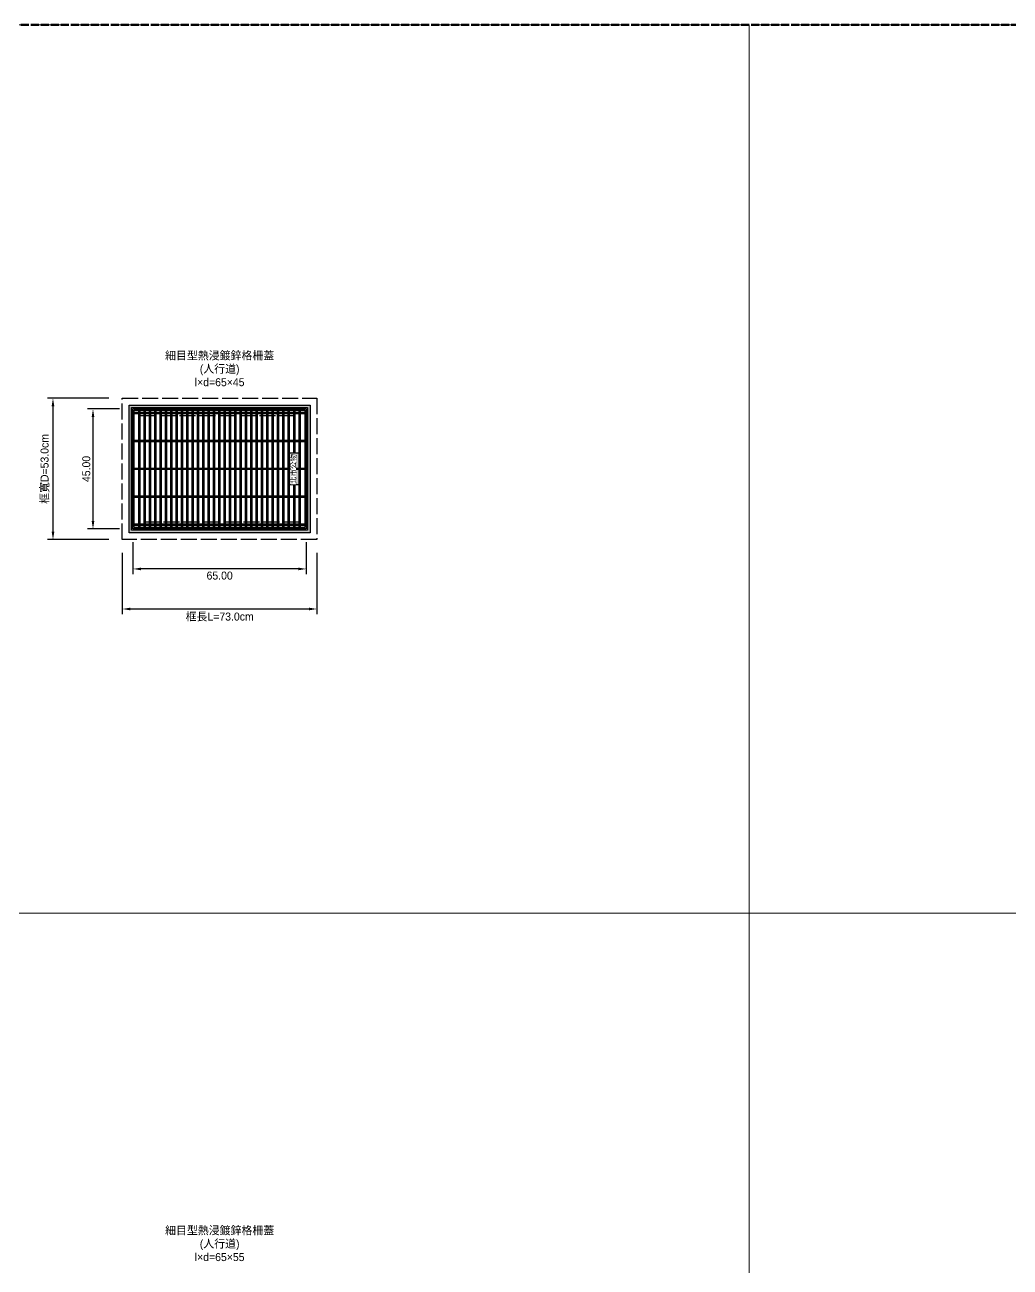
# Model space of a CAD drawing. Extents: x -6810 to 5075, y -2187 to 1200.
# Drawn here: x 1453.4 to 1822.9, y -465.8 to 0 of the extents above; entities that cross this region are included whole.
import ezdxf

# ---------------------------------------------------------------- set-up
doc = ezdxf.new("R2010")
doc.units = 0
doc.header["$MEASUREMENT"] = 0
doc.linetypes.add('ACAD_ISO02W100', pattern=[15, 12, -3])
doc.layers.add('一、3.基本-變更', color=1, linetype='Continuous', lineweight=50)
doc.layers.add('二、6.繪圖-其他施作項目', color=35, linetype='Continuous', lineweight=30)
doc.layers.add('一、4.基本-隱藏', color=9, linetype='ACAD_ISO02W100', lineweight=20, plot=False)
doc.layers.add('三、3.文字-註解文字', color=2, linetype='Continuous')
doc.styles.get("Standard").update_dxf_attribs({"font": 'kaiu.ttf', "height": 2})
doc.styles.add('註解文字', font='MS PGothic.ttf', dxfattribs={"height": 3})
doc.dimstyles.new('註解文字', dxfattribs={"dimtxt": 3, "dimasz": 3, "dimexe": 2, "dimexo": 5, "dimgap": 1, "dimtad": 2, "dimzin": 0, "dimdsep": 46, "dimtxsty": '註解文字', "dimcen": 0.1, "dimclrd": 144, "dimclre": 144, "dimclrt": 256, "dimadec": 0, "dimazin": 0, "dimtfac": 1, "dimtofl": 0, "dimtmove": 0, "dimatfit": 3, "dimfxl": 15, "dimtolj": 1, "dimtzin": 0, "dimlwd": -1, "dimlwe": -1, "dimarcsym": 1})

# ---------------------------------------------------------------- blocks, each defined once
blk = doc.blocks.new('*D16')
at = {"layer": 'Defpoints', "color": 0, "transparency": 16777216}
for p in [(1494, -144), (1479, -189), (1494, -189)]:
    blk.add_point(p, dxfattribs=at)
at = {"layer": '三、3.文字-註解文字', "color": 144, "transparency": 16777216}
for p, q in [((1489, -144), (1477, -144)), ((1479, -147), (1479, -186)), ((1489, -189), (1477, -189))]:
    blk.add_line(p, q, dxfattribs=at)
for points in [[(1478.5, -147), (1479.5, -147), (1479, -144)], [(1478.5, -186), (1479.5, -186), (1479, -189)]]:
    blk.add_solid(points, dxfattribs=at)
at = {"layer": '三、3.文字-註解文字', "transparency": 16777216, "insert": (1476.5, -166.5), "char_height": 3, "attachment_point": 5, "rotation": 90, "style": '註解文字'}
blk.add_mtext('\\A1;45.00', dxfattribs=at)
blk = doc.blocks.new('*D17')
at = {"layer": 'Defpoints', "color": 0, "transparency": 16777216}
for p in [(1494, -189), (1559, -189), (1494, -204)]:
    blk.add_point(p, dxfattribs=at)
at = {"layer": '三、3.文字-註解文字', "color": 144, "transparency": 16777216}
for p, q in [((1494, -194), (1494, -206)), ((1559, -194), (1559, -206)), ((1556, -204), (1497, -204))]:
    blk.add_line(p, q, dxfattribs=at)
for points in [[(1497, -203.5), (1497, -204.5), (1494, -204)], [(1556, -203.5), (1556, -204.5), (1559, -204)]]:
    blk.add_solid(points, dxfattribs=at)
at = {"layer": '三、3.文字-註解文字', "transparency": 16777216, "insert": (1526.5, -206.5), "char_height": 3, "attachment_point": 5, "style": '註解文字'}
blk.add_mtext('\\A1;65.00', dxfattribs=at)
blk = doc.blocks.new('*D25')
at = {"layer": 'Defpoints', "color": 0, "transparency": 16777216}
for p in [(1490, -140), (1464, -193), (1490, -193)]:
    blk.add_point(p, dxfattribs=at)
at = {"layer": '三、3.文字-註解文字', "color": 144, "transparency": 16777216}
for p, q in [((1485, -140), (1462, -140)), ((1464, -143), (1464, -190)), ((1485, -193), (1462, -193))]:
    blk.add_line(p, q, dxfattribs=at)
for points in [[(1463.5, -143), (1464.5, -143), (1464, -140)], [(1463.5, -190), (1464.5, -190), (1464, -193)]]:
    blk.add_solid(points, dxfattribs=at)
at = {"layer": '三、3.文字-註解文字', "transparency": 16777216, "insert": (1461.01, -166.5), "char_height": 3, "attachment_point": 5, "rotation": 90, "style": '註解文字'}
blk.add_mtext('\\A1;框寬D=53.0cm', dxfattribs=at)
blk = doc.blocks.new('*D26')
at = {"layer": 'Defpoints', "color": 0, "transparency": 16777216}
for p in [(1490, -193), (1563, -193), (1563, -219)]:
    blk.add_point(p, dxfattribs=at)
at = {"layer": '三、3.文字-註解文字', "color": 144, "transparency": 16777216}
for p, q in [((1490, -198), (1490, -221)), ((1563, -198), (1563, -221)), ((1493, -219), (1560, -219))]:
    blk.add_line(p, q, dxfattribs=at)
for points in [[(1493, -218.5), (1493, -219.5), (1490, -219)], [(1560, -218.5), (1560, -219.5), (1563, -219)]]:
    blk.add_solid(points, dxfattribs=at)
at = {"layer": '三、3.文字-註解文字', "transparency": 16777216, "insert": (1526.5, -222.02), "char_height": 3, "attachment_point": 5, "style": '註解文字'}
blk.add_mtext('\\A1;框長L=73.0cm', dxfattribs=at)

msp = doc.modelspace()

# ---------------------------------------------------------------- hatches: boundary and pattern name
at = {"layer": '二、6.繪圖-其他施作項目'}
h = msp.add_hatch(color=256, dxfattribs=at)
h.dxf.hatch_style = 1
h.paths.add_polyline_path([(1556.25, -160.5), (1552.25, -160.5), (1552.25, -172.5), (1556.25, -172.5)])

# ---------------------------------------------------------------- linework, layer by layer
at = {"layer": '一、4.基本-隱藏'}
for points in [[(1725, -333), (2475, -333), (2475, 0), (1725, 0)], [(975, -666), (1725, -666), (1725, -333), (975, -333)], [(1725, -666), (2475, -666), (2475, -333), (1725, -333)]]:
    msp.add_lwpolyline(points, close=True, dxfattribs=at)
at = {"layer": '二、6.繪圖-其他施作項目'}
for points in [[(1494, -144), (1559, -144), (1559, -189), (1494, -189)], [(1552.25, -172.5), (1552.25, -160.5), (1556.25, -160.5), (1556.25, -172.5)]]:
    msp.add_lwpolyline(points, close=True, dxfattribs=at)
for points in [[(1494.5, -144.5), (1558.5, -144.5)], [(1494.5, -188.5), (1494.5, -144.5)], [(1494.5, -145.25), (1558.5, -145.25)], [(1494.5, -145.75), (1558.5, -145.75)], [(1496.25, -145.25), (1496.25, -144.5)], [(1496.25, -155.75), (1496.25, -145.75)], [(1496.75, -145.25), (1496.75, -144.5)], [(1496.75, -155.75), (1496.75, -145.75)], [(1498.25, -145.25), (1498.25, -144.5)], [(1498.25, -155.75), (1498.25, -145.75)], [(1498.75, -145.25), (1498.75, -144.5)], [(1498.75, -155.75), (1498.75, -145.75)], [(1500.25, -145.25), (1500.25, -144.5)], [(1500.25, -155.75), (1500.25, -145.75)], [(1500.75, -145.25), (1500.75, -144.5)], [(1500.75, -155.75), (1500.75, -145.75)], [(1502.25, -145.25), (1502.25, -144.5)], [(1502.25, -155.75), (1502.25, -145.75)], [(1502.75, -145.25), (1502.75, -144.5)], [(1502.75, -155.75), (1502.75, -145.75)], [(1504.25, -145.25), (1504.25, -144.5)], [(1504.25, -155.75), (1504.25, -145.75)], [(1504.75, -145.25), (1504.75, -144.5)], [(1504.75, -155.75), (1504.75, -145.75)], [(1506.25, -145.25), (1506.25, -144.5)], [(1506.25, -155.75), (1506.25, -145.75)], [(1506.75, -145.25), (1506.75, -144.5)], [(1506.75, -155.75), (1506.75, -145.75)], [(1508.25, -145.25), (1508.25, -144.5)], [(1508.25, -155.75), (1508.25, -145.75)], [(1508.75, -145.25), (1508.75, -144.5)], [(1508.75, -155.75), (1508.75, -145.75)], [(1510.25, -145.25), (1510.25, -144.5)], [(1510.25, -155.75), (1510.25, -145.75)], [(1510.75, -145.25), (1510.75, -144.5)], [(1510.75, -155.75), (1510.75, -145.75)], [(1512.25, -145.25), (1512.25, -144.5)], [(1512.25, -155.75), (1512.25, -145.75)], [(1512.75, -145.25), (1512.75, -144.5)], [(1512.75, -155.75), (1512.75, -145.75)], [(1514.25, -145.25), (1514.25, -144.5)], [(1514.25, -155.75), (1514.25, -145.75)], [(1514.75, -145.25), (1514.75, -144.5)], [(1514.75, -155.75), (1514.75, -145.75)], [(1516.25, -145.25), (1516.25, -144.5)], [(1516.25, -155.75), (1516.25, -145.75)], [(1516.75, -145.25), (1516.75, -144.5)], [(1516.75, -155.75), (1516.75, -145.75)], [(1518.25, -145.25), (1518.25, -144.5)], [(1518.25, -155.75), (1518.25, -145.75)], [(1518.75, -145.25), (1518.75, -144.5)], [(1518.75, -155.75), (1518.75, -145.75)], [(1520.25, -145.25), (1520.25, -144.5)], [(1520.25, -155.75), (1520.25, -145.75)], [(1520.75, -145.25), (1520.75, -144.5)], [(1520.75, -155.75), (1520.75, -145.75)], [(1522.25, -145.25), (1522.25, -144.5)], [(1522.25, -155.75), (1522.25, -145.75)], [(1522.75, -145.25), (1522.75, -144.5)], [(1522.75, -155.75), (1522.75, -145.75)], [(1524.25, -145.25), (1524.25, -144.5)], [(1524.25, -155.75), (1524.25, -145.75)], [(1524.75, -145.25), (1524.75, -144.5)], [(1524.75, -155.75), (1524.75, -145.75)], [(1526.25, -145.25), (1526.25, -144.5)], [(1526.25, -155.75), (1526.25, -145.75)], [(1526.75, -145.25), (1526.75, -144.5)], [(1526.75, -155.75), (1526.75, -145.75)], [(1528.25, -145.25), (1528.25, -144.5)], [(1528.25, -155.75), (1528.25, -145.75)], [(1528.75, -145.25), (1528.75, -144.5)], [(1528.75, -155.75), (1528.75, -145.75)], [(1530.25, -145.25), (1530.25, -144.5)], [(1530.25, -155.75), (1530.25, -145.75)], [(1530.75, -145.25), (1530.75, -144.5)], [(1530.75, -155.75), (1530.75, -145.75)], [(1532.25, -145.25), (1532.25, -144.5)], [(1532.25, -155.75), (1532.25, -145.75)], [(1532.75, -145.25), (1532.75, -144.5)], [(1532.75, -155.75), (1532.75, -145.75)], [(1534.25, -145.25), (1534.25, -144.5)], [(1534.25, -155.75), (1534.25, -145.75)], [(1534.75, -145.25), (1534.75, -144.5)], [(1534.75, -155.75), (1534.75, -145.75)], [(1536.25, -145.25), (1536.25, -144.5)], [(1536.25, -155.75), (1536.25, -145.75)], [(1536.75, -145.25), (1536.75, -144.5)], [(1536.75, -155.75), (1536.75, -145.75)], [(1538.25, -145.25), (1538.25, -144.5)], [(1538.25, -155.75), (1538.25, -145.75)], [(1538.75, -145.25), (1538.75, -144.5)], [(1538.75, -155.75), (1538.75, -145.75)], [(1540.25, -145.25), (1540.25, -144.5)], [(1540.25, -155.75), (1540.25, -145.75)], [(1540.75, -145.25), (1540.75, -144.5)], [(1540.75, -155.75), (1540.75, -145.75)], [(1542.25, -145.25), (1542.25, -144.5)], [(1542.25, -155.75), (1542.25, -145.75)], [(1542.75, -145.25), (1542.75, -144.5)], [(1542.75, -155.75), (1542.75, -145.75)], [(1544.25, -145.25), (1544.25, -144.5)], [(1544.25, -155.75), (1544.25, -145.75)], [(1544.75, -145.25), (1544.75, -144.5)], [(1544.75, -155.75), (1544.75, -145.75)], [(1546.25, -145.25), (1546.25, -144.5)], [(1546.25, -155.75), (1546.25, -145.75)], [(1546.75, -145.25), (1546.75, -144.5)], [(1546.75, -155.75), (1546.75, -145.75)], [(1548.25, -145.25), (1548.25, -144.5)], [(1548.25, -155.75), (1548.25, -145.75)], [(1548.75, -145.25), (1548.75, -144.5)], [(1548.75, -155.75), (1548.75, -145.75)], [(1550.25, -145.25), (1550.25, -144.5)], [(1550.25, -155.75), (1550.25, -145.75)], [(1550.75, -145.25), (1550.75, -144.5)], [(1550.75, -155.75), (1550.75, -145.75)], [(1552.25, -145.25), (1552.25, -144.5)], [(1552.25, -155.75), (1552.25, -145.75)], [(1552.75, -145.25), (1552.75, -144.5)], [(1552.75, -155.75), (1552.75, -145.75)], [(1554.25, -144.5), (1554.25, -145.25)], [(1554.25, -145.75), (1554.25, -155.75)], [(1554.75, -144.5), (1554.75, -145.25)], [(1554.75, -145.75), (1554.75, -155.75)], [(1556.25, -144.5), (1556.25, -145.25)], [(1556.25, -145.75), (1556.25, -155.75)], [(1556.75, -144.5), (1556.75, -145.25)], [(1556.75, -145.75), (1556.75, -155.75)], [(1558.5, -144.5), (1558.5, -188.5)], [(1494.5, -155.75), (1558.5, -155.75)], [(1494.5, -156.25), (1558.5, -156.25)], [(1496.25, -166.25), (1496.25, -156.25)], [(1496.75, -166.25), (1496.75, -156.25)], [(1498.25, -166.25), (1498.25, -156.25)], [(1498.75, -166.25), (1498.75, -156.25)], [(1500.25, -166.25), (1500.25, -156.25)], [(1500.75, -166.25), (1500.75, -156.25)], [(1502.25, -166.25), (1502.25, -156.25)], [(1502.75, -166.25), (1502.75, -156.25)], [(1504.25, -166.25), (1504.25, -156.25)], [(1504.75, -166.25), (1504.75, -156.25)], [(1506.25, -166.25), (1506.25, -156.25)], [(1506.75, -166.25), (1506.75, -156.25)], [(1508.25, -166.25), (1508.25, -156.25)], [(1508.75, -166.25), (1508.75, -156.25)], [(1510.25, -166.25), (1510.25, -156.25)], [(1510.75, -166.25), (1510.75, -156.25)], [(1512.25, -166.25), (1512.25, -156.25)], [(1512.75, -166.25), (1512.75, -156.25)], [(1514.25, -166.25), (1514.25, -156.25)], [(1514.75, -166.25), (1514.75, -156.25)], [(1516.25, -166.25), (1516.25, -156.25)], [(1516.75, -166.25), (1516.75, -156.25)], [(1518.25, -166.25), (1518.25, -156.25)], [(1518.75, -166.25), (1518.75, -156.25)], [(1520.25, -166.25), (1520.25, -156.25)], [(1520.75, -166.25), (1520.75, -156.25)], [(1522.25, -166.25), (1522.25, -156.25)], [(1522.75, -166.25), (1522.75, -156.25)], [(1524.25, -166.25), (1524.25, -156.25)], [(1524.75, -166.25), (1524.75, -156.25)], [(1526.25, -166.25), (1526.25, -156.25)], [(1526.75, -166.25), (1526.75, -156.25)], [(1528.25, -166.25), (1528.25, -156.25)], [(1528.75, -166.25), (1528.75, -156.25)], [(1530.25, -166.25), (1530.25, -156.25)], [(1530.75, -166.25), (1530.75, -156.25)], [(1532.25, -166.25), (1532.25, -156.25)], [(1532.75, -166.25), (1532.75, -156.25)], [(1534.25, -166.25), (1534.25, -156.25)], [(1534.75, -166.25), (1534.75, -156.25)], [(1536.25, -166.25), (1536.25, -156.25)], [(1536.75, -166.25), (1536.75, -156.25)], [(1538.25, -166.25), (1538.25, -156.25)], [(1538.75, -166.25), (1538.75, -156.25)], [(1540.25, -166.25), (1540.25, -156.25)], [(1540.75, -166.25), (1540.75, -156.25)], [(1542.25, -166.25), (1542.25, -156.25)], [(1542.75, -166.25), (1542.75, -156.25)], [(1544.25, -166.25), (1544.25, -156.25)], [(1544.75, -166.25), (1544.75, -156.25)], [(1546.25, -166.25), (1546.25, -156.25)], [(1546.75, -166.25), (1546.75, -156.25)], [(1548.25, -166.25), (1548.25, -156.25)], [(1548.75, -166.25), (1548.75, -156.25)], [(1550.25, -166.25), (1550.25, -156.25)], [(1554.25, -156.25), (1554.25, -166.25)], [(1554.75, -156.25), (1554.75, -166.25)], [(1556.25, -156.25), (1556.25, -166.25)], [(1556.75, -156.25), (1556.75, -166.25)], [(1494.5, -166.25), (1558.5, -166.25)], [(1558.5, -166.75), (1494.5, -166.75)], [(1496.25, -176.75), (1496.25, -166.75)], [(1496.75, -176.75), (1496.75, -166.75)], [(1498.25, -176.75), (1498.25, -166.75)], [(1498.75, -176.75), (1498.75, -166.75)], [(1500.25, -176.75), (1500.25, -166.75)], [(1500.75, -176.75), (1500.75, -166.75)], [(1502.25, -176.75), (1502.25, -166.75)], [(1502.75, -176.75), (1502.75, -166.75)], [(1504.25, -176.75), (1504.25, -166.75)], [(1504.75, -176.75), (1504.75, -166.75)], [(1506.25, -176.75), (1506.25, -166.75)], [(1506.75, -176.75), (1506.75, -166.75)], [(1508.25, -176.75), (1508.25, -166.75)], [(1508.75, -176.75), (1508.75, -166.75)], [(1510.25, -176.75), (1510.25, -166.75)], [(1510.75, -176.75), (1510.75, -166.75)], [(1512.25, -176.75), (1512.25, -166.75)], [(1512.75, -176.75), (1512.75, -166.75)], [(1514.25, -176.75), (1514.25, -166.75)], [(1514.75, -176.75), (1514.75, -166.75)], [(1516.25, -176.75), (1516.25, -166.75)], [(1516.75, -176.75), (1516.75, -166.75)], [(1518.25, -176.75), (1518.25, -166.75)], [(1518.75, -176.75), (1518.75, -166.75)], [(1520.25, -176.75), (1520.25, -166.75)], [(1520.75, -176.75), (1520.75, -166.75)], [(1522.25, -176.75), (1522.25, -166.75)], [(1522.75, -176.75), (1522.75, -166.75)], [(1524.25, -176.75), (1524.25, -166.75)], [(1524.75, -176.75), (1524.75, -166.75)], [(1526.25, -176.75), (1526.25, -166.75)], [(1526.75, -176.75), (1526.75, -166.75)], [(1528.25, -176.75), (1528.25, -166.75)], [(1528.75, -176.75), (1528.75, -166.75)], [(1530.25, -176.75), (1530.25, -166.75)], [(1530.75, -176.75), (1530.75, -166.75)], [(1532.25, -176.75), (1532.25, -166.75)], [(1532.75, -176.75), (1532.75, -166.75)], [(1534.25, -176.75), (1534.25, -166.75)], [(1534.75, -176.75), (1534.75, -166.75)], [(1536.25, -176.75), (1536.25, -166.75)], [(1536.75, -176.75), (1536.75, -166.75)], [(1538.25, -176.75), (1538.25, -166.75)], [(1538.75, -176.75), (1538.75, -166.75)], [(1540.25, -176.75), (1540.25, -166.75)], [(1540.75, -176.75), (1540.75, -166.75)], [(1542.25, -176.75), (1542.25, -166.75)], [(1542.75, -176.75), (1542.75, -166.75)], [(1544.25, -176.75), (1544.25, -166.75)], [(1544.75, -176.75), (1544.75, -166.75)], [(1546.25, -176.75), (1546.25, -166.75)], [(1546.75, -176.75), (1546.75, -166.75)], [(1548.25, -176.75), (1548.25, -166.75)], [(1548.75, -176.75), (1548.75, -166.75)], [(1550.25, -176.75), (1550.25, -166.75)], [(1554.25, -166.75), (1554.25, -176.75)], [(1554.75, -166.75), (1554.75, -176.75)], [(1556.25, -166.75), (1556.25, -176.75)], [(1556.75, -166.75), (1556.75, -176.75)], [(1558.5, -176.75), (1494.5, -176.75)], [(1558.5, -177.25), (1494.5, -177.25)], [(1496.25, -187.25), (1496.25, -177.25)], [(1496.75, -187.25), (1496.75, -177.25)], [(1498.25, -187.25), (1498.25, -177.25)], [(1498.75, -187.25), (1498.75, -177.25)], [(1500.25, -187.25), (1500.25, -177.25)], [(1500.75, -187.25), (1500.75, -177.25)], [(1502.25, -187.25), (1502.25, -177.25)], [(1502.75, -187.25), (1502.75, -177.25)], [(1504.25, -187.25), (1504.25, -177.25)], [(1504.75, -187.25), (1504.75, -177.25)], [(1506.25, -187.25), (1506.25, -177.25)], [(1506.75, -187.25), (1506.75, -177.25)], [(1508.25, -187.25), (1508.25, -177.25)], [(1508.75, -187.25), (1508.75, -177.25)], [(1510.25, -187.25), (1510.25, -177.25)], [(1510.75, -187.25), (1510.75, -177.25)], [(1512.25, -187.25), (1512.25, -177.25)], [(1512.75, -187.25), (1512.75, -177.25)], [(1514.25, -187.25), (1514.25, -177.25)], [(1514.75, -187.25), (1514.75, -177.25)], [(1516.25, -187.25), (1516.25, -177.25)], [(1516.75, -187.25), (1516.75, -177.25)], [(1518.25, -187.25), (1518.25, -177.25)], [(1518.75, -187.25), (1518.75, -177.25)], [(1520.25, -187.25), (1520.25, -177.25)], [(1520.75, -187.25), (1520.75, -177.25)], [(1522.25, -187.25), (1522.25, -177.25)], [(1522.75, -187.25), (1522.75, -177.25)], [(1524.25, -187.25), (1524.25, -177.25)], [(1524.75, -187.25), (1524.75, -177.25)], [(1526.25, -187.25), (1526.25, -177.25)], [(1526.75, -187.25), (1526.75, -177.25)], [(1528.25, -187.25), (1528.25, -177.25)], [(1528.75, -187.25), (1528.75, -177.25)], [(1530.25, -187.25), (1530.25, -177.25)], [(1530.75, -187.25), (1530.75, -177.25)], [(1532.25, -187.25), (1532.25, -177.25)], [(1532.75, -187.25), (1532.75, -177.25)], [(1534.25, -187.25), (1534.25, -177.25)], [(1534.75, -187.25), (1534.75, -177.25)], [(1536.25, -187.25), (1536.25, -177.25)], [(1536.75, -187.25), (1536.75, -177.25)], [(1538.25, -187.25), (1538.25, -177.25)], [(1538.75, -187.25), (1538.75, -177.25)], [(1540.25, -187.25), (1540.25, -177.25)], [(1540.75, -187.25), (1540.75, -177.25)], [(1542.25, -187.25), (1542.25, -177.25)], [(1542.75, -187.25), (1542.75, -177.25)], [(1544.25, -187.25), (1544.25, -177.25)], [(1544.75, -187.25), (1544.75, -177.25)], [(1546.25, -187.25), (1546.25, -177.25)], [(1546.75, -187.25), (1546.75, -177.25)], [(1548.25, -187.25), (1548.25, -177.25)], [(1548.75, -187.25), (1548.75, -177.25)], [(1550.25, -187.25), (1550.25, -177.25)], [(1550.75, -187.25), (1550.75, -177.25)], [(1552.25, -187.25), (1552.25, -177.25)], [(1552.75, -187.25), (1552.75, -177.25)], [(1554.25, -177.25), (1554.25, -187.25)], [(1554.75, -177.25), (1554.75, -187.25)], [(1556.25, -177.25), (1556.25, -187.25)], [(1556.75, -177.25), (1556.75, -187.25)], [(1558.5, -187.25), (1494.5, -187.25)], [(1558.5, -187.75), (1494.5, -187.75)], [(1558.5, -188.5), (1494.5, -188.5)], [(1496.25, -188.5), (1496.25, -187.75)], [(1496.75, -188.5), (1496.75, -187.75)], [(1498.25, -188.5), (1498.25, -187.75)], [(1498.75, -188.5), (1498.75, -187.75)], [(1500.25, -188.5), (1500.25, -187.75)], [(1500.75, -188.5), (1500.75, -187.75)], [(1502.25, -188.5), (1502.25, -187.75)], [(1502.75, -188.5), (1502.75, -187.75)], [(1504.25, -188.5), (1504.25, -187.75)], [(1504.75, -188.5), (1504.75, -187.75)], [(1506.25, -188.5), (1506.25, -187.75)], [(1506.75, -188.5), (1506.75, -187.75)], [(1508.25, -188.5), (1508.25, -187.75)], [(1508.75, -188.5), (1508.75, -187.75)], [(1510.25, -188.5), (1510.25, -187.75)], [(1510.75, -188.5), (1510.75, -187.75)], [(1512.25, -188.5), (1512.25, -187.75)], [(1512.75, -188.5), (1512.75, -187.75)], [(1514.25, -188.5), (1514.25, -187.75)], [(1514.75, -188.5), (1514.75, -187.75)], [(1516.25, -188.5), (1516.25, -187.75)], [(1516.75, -188.5), (1516.75, -187.75)], [(1518.25, -188.5), (1518.25, -187.75)], [(1518.75, -188.5), (1518.75, -187.75)], [(1520.25, -188.5), (1520.25, -187.75)], [(1520.75, -188.5), (1520.75, -187.75)], [(1522.25, -188.5), (1522.25, -187.75)], [(1522.75, -188.5), (1522.75, -187.75)], [(1524.25, -188.5), (1524.25, -187.75)], [(1524.75, -188.5), (1524.75, -187.75)], [(1526.25, -188.5), (1526.25, -187.75)], [(1526.75, -188.5), (1526.75, -187.75)], [(1528.25, -188.5), (1528.25, -187.75)], [(1528.75, -188.5), (1528.75, -187.75)], [(1530.25, -188.5), (1530.25, -187.75)], [(1530.75, -188.5), (1530.75, -187.75)], [(1532.25, -188.5), (1532.25, -187.75)], [(1532.75, -188.5), (1532.75, -187.75)], [(1534.25, -188.5), (1534.25, -187.75)], [(1534.75, -188.5), (1534.75, -187.75)], [(1536.25, -188.5), (1536.25, -187.75)], [(1536.75, -188.5), (1536.75, -187.75)], [(1538.25, -188.5), (1538.25, -187.75)], [(1538.75, -188.5), (1538.75, -187.75)], [(1540.25, -188.5), (1540.25, -187.75)], [(1540.75, -188.5), (1540.75, -187.75)], [(1542.25, -188.5), (1542.25, -187.75)], [(1542.75, -188.5), (1542.75, -187.75)], [(1544.25, -188.5), (1544.25, -187.75)], [(1544.75, -188.5), (1544.75, -187.75)], [(1546.25, -188.5), (1546.25, -187.75)], [(1546.75, -188.5), (1546.75, -187.75)], [(1548.25, -188.5), (1548.25, -187.75)], [(1548.75, -188.5), (1548.75, -187.75)], [(1550.25, -188.5), (1550.25, -187.75)], [(1550.75, -188.5), (1550.75, -187.75)], [(1552.25, -188.5), (1552.25, -187.75)], [(1552.75, -188.5), (1552.75, -187.75)], [(1554.25, -187.75), (1554.25, -188.5)], [(1554.75, -187.75), (1554.75, -188.5)], [(1556.25, -187.75), (1556.25, -188.5)], [(1556.75, -187.75), (1556.75, -188.5)]]:
    msp.add_lwpolyline(points, dxfattribs=at)

# ---------------------------------------------------------------- texts
at = {"layer": '三、3.文字-註解文字', "char_height": 3, "attachment_point": 5, "style": '註解文字'}
for s, insert in [('{\\fMS PGothic|b0|i0|c128|p34;細目型熱浸鍍鋅格柵蓋\\P(人行道)\\P}l{\\fMS PGothic|b0|i0|c128|p34;×d=65×45}', (1526.5, -129)), ('{\\fMS PGothic|b0|i0|c128|p34;細目型熱浸鍍鋅格柵蓋\\P(人行道)\\P}l{\\fMS PGothic|b0|i0|c128|p34;×d=65×55}', (1526.5, -457))]:
    msp.add_mtext_dynamic_manual_height_columns(s, width=47.50959, gutter_width=15, heights=[0], dxfattribs=dict(at, insert=insert))

# ---------------------------------------------------------------- dimensions: what is measured, and where the dimension line sits
at = {"layer": '三、3.文字-註解文字'}
dim = msp.add_linear_dim(base=(1464, -193), p1=(1490, -140), p2=(1490, -193), angle=90, text='框寬D=53.0cm', dimstyle='註解文字', dxfattribs=at)
dim.commit()
dim.dimension.update_dxf_attribs({"geometry": '*D25', "text_midpoint": (1461.006, -166.5)})
dim = msp.add_linear_dim(base=(1479, -189), p1=(1494, -144), p2=(1494, -189), angle=90, dimstyle='註解文字', dxfattribs=at)
dim.commit()
dim.dimension.update_dxf_attribs({"geometry": '*D16', "text_midpoint": (1476.5, -166.5)})
dim = msp.add_linear_dim(base=(1494, -204), p1=(1559, -189), p2=(1494, -189), dimstyle='註解文字', dxfattribs=at)
dim.commit()
dim.dimension.update_dxf_attribs({"geometry": '*D17', "text_midpoint": (1526.5, -206.5)})
dim = msp.add_linear_dim(base=(1563, -219), p1=(1490, -193), p2=(1563, -193), text='框長L=73.0cm', dimstyle='註解文字', dxfattribs=at)
dim.commit()
dim.dimension.update_dxf_attribs({"geometry": '*D26', "text_midpoint": (1526.5, -222.02)})

# ---------------------------------------------------------------- next in the draw order: texts
at = {"layer": '二、6.繪圖-其他施作項目', "insert": (1554.25, -166.5), "char_height": 2, "attachment_point": 5, "rotation": 90, "bg_fill": 3, "box_fill_scale": 1, "bg_fill_color": 256, "bg_fill_transparency": 0}
msp.add_mtext_dynamic_manual_height_columns('北市公物', width=11.50445, gutter_width=10, heights=[0], dxfattribs=at)

# ---------------------------------------------------------------- next in the draw order: hatches: boundary and pattern name
at = {"layer": '二、6.繪圖-其他施作項目'}
h = msp.add_hatch(color=256, dxfattribs=at)
h.dxf.hatch_style = 1
h.paths.add_polyline_path([(1492.6, -142.6), (1492.6, -190.4), (1560.4, -190.4), (1560.4, -142.6)])
h.paths.add_polyline_path([(1493.5, -143.5), (1559.5, -143.5), (1559.5, -189.5), (1493.5, -189.5)], flags=16)
h.paths.add_polyline_path([(1496.5, -146.5), (1556.5, -146.5), (1556.5, -186.5), (1496.5, -186.5)], flags=0)

# ---------------------------------------------------------------- next in the draw order: linework, layer by layer
at = {"layer": '一、3.基本-變更', "linetype": 'ACAD_ISO02W100', "ltscale": 0.25}
msp.add_lwpolyline([(2475, 0), (975, 0), (975, -1000), (2475, -1000)], close=True, dxfattribs=at)
at = {"layer": '一、4.基本-隱藏'}
msp.add_lwpolyline([(975, -333), (1725, -333), (1725, 0), (975, 0)], close=True, dxfattribs=at)
at = {"layer": '二、6.繪圖-其他施作項目', "linetype": 'ACAD_ISO02W100', "ltscale": 0.5}
for points in [[(1490, -140), (1563, -140), (1563, -193), (1490, -193)], [(1496.5, -146.5), (1556.5, -146.5), (1556.5, -186.5), (1496.5, -186.5)]]:
    msp.add_lwpolyline(points, close=True, dxfattribs=at)
at = {"layer": '二、6.繪圖-其他施作項目'}
for points in [[(1492.6, -142.6), (1560.4, -142.6), (1560.4, -190.4), (1492.6, -190.4)], [(1493.5, -143.5), (1559.5, -143.5), (1559.5, -189.5), (1493.5, -189.5)]]:
    msp.add_lwpolyline(points, close=True, dxfattribs=at)
for points in [[(1550.75, -166.25), (1550.75, -156.25)], [(1552.25, -166.25), (1552.25, -156.25)], [(1552.75, -166.25), (1552.75, -156.25)], [(1550.75, -176.75), (1550.75, -166.75)], [(1552.25, -176.75), (1552.25, -166.75)], [(1552.75, -176.75), (1552.75, -166.75)]]:
    msp.add_lwpolyline(points, dxfattribs=at)

doc.saveas('drawing.dxf')
